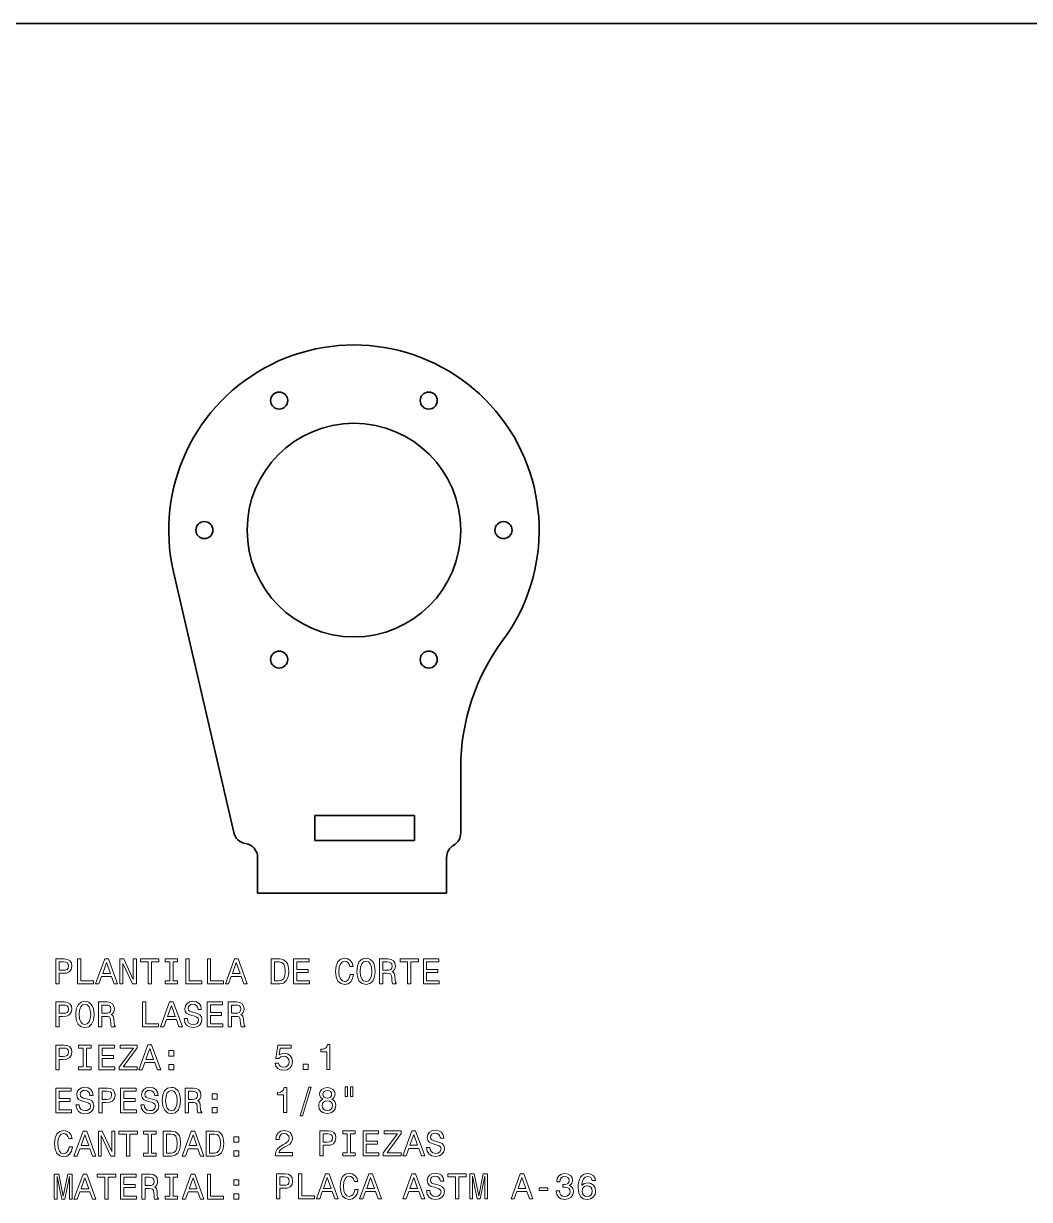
# Model space of a CAD drawing. Extents: x 15 to 1174, y 15 to 826.
# Drawn here: x 453.2 to 594.5, y 660.7 to 825.8 of the extents above; entities that cross this region are included whole.
import ezdxf

# ---------------------------------------------------------------- set-up
doc = ezdxf.new("R2010")
doc.units = 0

msp = doc.modelspace()

# ---------------------------------------------------------------- linework, layer by layer
at = {"color": 7, "lineweight": 35}
for p, q in [((1173.969971, 825.840027), (15, 825.840027)), ((474.306152, 748.845215), (482.766693, 712.198608)), ((514.639771, 721.362305), (514.639771, 712.158081)), ((494.139771, 714.593994), (494.139771, 711.093994)), ((494.139771, 714.593994), (508.139771, 714.593994)), ((508.139771, 711.093994), (508.139771, 714.593994)), ((508.139771, 711.093994), (494.139771, 711.093994)), ((486.114075, 703.69397), (486.114075, 708.69397)), ((512.639771, 703.69397), (512.639771, 708.69397)), ((486.114075, 703.69397), (512.639771, 703.69397))]:
    msp.add_line(p, q, dxfattribs=at)
at = {"color": 7, "lineweight": 13}
for points in [[(457.763641, 690.967346), (458.227631, 690.967346), (458.227631, 692.445007), (458.742035, 692.445007), (459.261475, 692.470215), (459.675018, 692.646729), (459.942322, 692.989685), (460.033081, 693.458679), (459.962494, 693.892395), (459.760773, 694.210144), (459.427917, 694.401794), (458.97403, 694.467346), (457.763641, 694.467346)], [(458.847931, 694.038696), (459.150543, 694.008423), (459.372437, 693.912598), (459.503571, 693.736084), (459.54895, 693.458679), (459.498505, 693.166199), (459.362335, 692.989685), (459.130371, 692.898926), (458.812622, 692.873657), (458.227631, 692.873657), (458.227631, 694.038696)], [(460.840027, 690.967346), (463.089294, 690.967346), (463.089294, 691.390991), (461.303986, 691.390991), (461.303986, 694.467346), (460.840027, 694.467346)], [(463.366669, 690.967346), (463.830658, 690.967346), (464.198792, 691.996155), (465.595764, 691.996155), (465.963928, 690.967346), (466.437988, 690.967346), (465.157013, 694.472412), (464.642609, 694.472412)], [(464.360199, 692.424866), (464.899811, 693.968079), (465.439423, 692.424866)], [(466.78598, 690.967346), (467.204559, 690.967346), (467.204559, 693.836914), (468.546051, 690.967346), (469.085693, 690.967346), (469.085693, 694.467346), (468.662048, 694.467346), (468.662048, 691.597778), (467.335693, 694.467346), (466.78598, 694.467346)], [(470.739868, 690.967346), (471.203857, 690.967346), (471.203857, 694.043701), (472.262939, 694.043701), (472.262939, 694.467346), (469.675751, 694.467346), (469.675751, 694.043701), (470.739868, 694.043701)], [(473.775879, 691.390991), (473.130371, 691.390991), (473.130371, 690.967346), (474.885406, 690.967346), (474.885406, 691.390991), (474.239868, 691.390991), (474.239868, 694.043701), (474.885406, 694.043701), (474.885406, 694.467346), (473.130371, 694.467346), (473.130371, 694.043701), (473.775879, 694.043701)], [(476.020142, 690.967346), (478.269409, 690.967346), (478.269409, 691.390991), (476.4841, 691.390991), (476.4841, 694.467346), (476.020142, 694.467346)], [(479.056152, 690.967346), (481.30542, 690.967346), (481.30542, 691.390991), (479.520142, 691.390991), (479.520142, 694.467346), (479.056152, 694.467346)], [(481.582825, 690.967346), (482.046783, 690.967346), (482.414948, 691.996155), (483.81192, 691.996155), (484.180084, 690.967346), (484.654144, 690.967346), (483.373169, 694.472412), (482.858734, 694.472412)], [(482.576324, 692.424866), (483.115936, 693.968079), (483.655579, 692.424866)], [(489.182953, 694.467346), (488.017975, 694.467346), (488.017975, 690.967346), (489.182953, 690.967346), (489.732666, 691.078308), (490.141174, 691.416199), (490.393311, 691.965881), (490.4841, 692.717346), (490.403412, 693.483887), (490.302551, 693.786499), (490.161346, 694.028564), (489.752838, 694.356384), (489.485535, 694.437073)], [(489.147644, 694.048767), (489.530945, 693.973083), (489.793182, 693.74115), (489.949524, 693.327576), (489.999939, 692.717346), (489.944489, 692.127258), (489.788147, 691.713745), (489.520844, 691.466614), (489.147644, 691.385925), (488.487, 691.385925), (488.487, 694.048767)], [(491.164948, 690.967346), (493.383972, 690.967346), (493.383972, 691.390991), (491.628906, 691.390991), (491.628906, 692.576111), (493.192322, 692.576111), (493.192322, 692.994751), (491.628906, 692.994751), (491.628906, 694.043701), (493.343628, 694.043701), (493.343628, 694.467346), (491.164948, 694.467346)], [(499.113068, 692.268494), (499.012207, 691.844849), (498.845764, 691.542297), (498.61377, 691.355652), (498.341461, 691.295166), (498.013641, 691.385925), (497.756439, 691.658264), (497.584961, 692.102051), (497.52948, 692.717346), (497.584961, 693.327576), (497.751404, 693.776428), (498.008606, 694.048767), (498.341461, 694.144592), (498.583527, 694.094177), (498.790283, 693.952942), (498.951691, 693.726013), (499.062622, 693.41333), (499.541748, 693.41333), (499.390442, 693.892395), (499.128204, 694.255554), (498.770142, 694.482483), (498.341461, 694.563171), (497.806885, 694.437073), (497.398376, 694.084045), (497.136108, 693.504089), (497.045349, 692.717346), (497.136108, 691.930603), (497.398376, 691.350647), (497.806885, 690.992554), (498.341461, 690.871521), (498.810486, 690.967346), (499.188721, 691.234619), (499.455994, 691.673401), (499.597229, 692.268494)], [(500.03598, 692.717346), (500.12674, 691.930603), (500.389008, 691.350647), (500.797485, 690.992554), (501.332092, 690.871521), (501.861633, 690.992554), (502.275177, 691.350647), (502.532379, 691.930603), (502.628204, 692.717346), (502.532379, 693.499023), (502.421417, 693.816772), (502.275177, 694.079041), (501.861633, 694.437073), (501.609467, 694.527893), (501.332092, 694.563171), (500.79245, 694.437073), (500.383972, 694.084045), (500.12674, 693.504089)], [(500.520111, 692.717346), (500.575592, 693.327576), (500.742035, 693.776428), (500.999237, 694.048767), (501.332092, 694.144592), (501.659882, 694.048767), (501.917114, 693.771362), (502.083527, 693.32251), (502.144043, 692.717346), (502.083527, 692.107117), (501.917114, 691.658264), (501.659882, 691.385925), (501.332092, 691.295166), (500.999237, 691.385925), (500.742035, 691.658264), (500.575592, 692.102051)], [(503.243469, 690.967346), (503.712494, 690.967346), (503.712494, 692.445007), (504.191589, 692.445007), (504.544617, 692.429871), (504.76651, 692.359253), (504.887573, 692.192871), (504.937988, 691.895325), (504.963196, 691.441406), (504.993469, 691.14386), (505.053986, 690.967346), (505.583527, 690.967346), (505.583527, 691.063171), (505.467529, 691.204407), (505.427185, 691.466614), (505.391876, 692.031494), (505.306152, 692.450073), (505.190155, 692.581177), (505.008606, 692.677002), (505.210327, 692.803101), (505.351532, 692.979614), (505.442322, 693.201477), (505.472565, 693.468811), (505.401978, 693.892395), (505.200226, 694.210144), (504.867371, 694.401794), (504.413483, 694.467346), (503.243469, 694.467346)], [(504.282379, 694.038696), (504.589996, 694.008423), (504.806854, 693.912598), (504.943024, 693.736084), (504.988434, 693.458679), (504.937988, 693.166199), (504.801819, 692.989685), (504.569824, 692.898926), (504.252106, 692.873657), (503.712494, 692.873657), (503.712494, 694.038696)], [(507.17215, 690.967346), (507.636108, 690.967346), (507.636108, 694.043701), (508.69519, 694.043701), (508.69519, 694.467346), (506.108032, 694.467346), (506.108032, 694.043701), (507.17215, 694.043701)], [(509.381073, 690.967346), (511.600098, 690.967346), (511.600098, 691.390991), (509.845032, 691.390991), (509.845032, 692.576111), (511.408447, 692.576111), (511.408447, 692.994751), (509.845032, 692.994751), (509.845032, 694.043701), (511.559753, 694.043701), (511.559753, 694.467346), (509.381073, 694.467346)], [(457.763641, 684.920532), (458.227631, 684.920532), (458.227631, 686.398193), (458.742035, 686.398193), (459.261475, 686.423401), (459.675018, 686.599915), (459.942322, 686.942871), (460.033081, 687.411865), (459.962494, 687.845581), (459.760773, 688.16333), (459.427917, 688.35498), (458.97403, 688.420532), (457.763641, 688.420532)], [(458.847931, 687.991882), (459.150543, 687.961609), (459.372437, 687.865784), (459.503571, 687.68927), (459.54895, 687.411865), (459.498505, 687.119385), (459.362335, 686.942871), (459.130371, 686.852112), (458.812622, 686.826843), (458.227631, 686.826843), (458.227631, 687.991882)], [(460.567688, 686.670532), (460.658447, 685.883789), (460.920715, 685.303833), (461.329193, 684.94574), (461.8638, 684.824707), (462.393341, 684.94574), (462.806885, 685.303833), (463.064087, 685.883789), (463.159912, 686.670532), (463.064087, 687.452209), (462.953125, 687.769958), (462.806885, 688.032227), (462.393341, 688.390259), (462.141174, 688.481079), (461.8638, 688.516357), (461.324158, 688.390259), (460.915649, 688.037231), (460.658447, 687.457275)], [(461.051819, 686.670532), (461.1073, 687.280762), (461.273743, 687.729614), (461.530945, 688.001953), (461.8638, 688.097778), (462.191589, 688.001953), (462.448792, 687.724548), (462.615234, 687.275696), (462.675751, 686.670532), (462.615234, 686.060303), (462.448792, 685.61145), (462.191589, 685.339111), (461.8638, 685.248352), (461.530945, 685.339111), (461.273743, 685.61145), (461.1073, 686.055237)], [(463.775177, 684.920532), (464.244202, 684.920532), (464.244202, 686.398193), (464.723297, 686.398193), (465.076324, 686.383057), (465.298218, 686.312439), (465.41925, 686.146057), (465.469696, 685.848511), (465.494904, 685.394592), (465.525177, 685.097046), (465.585693, 684.920532), (466.115234, 684.920532), (466.115234, 685.016357), (465.999237, 685.157593), (465.958893, 685.4198), (465.923584, 685.98468), (465.83786, 686.403259), (465.721863, 686.534363), (465.540314, 686.630188), (465.742035, 686.756287), (465.88324, 686.9328), (465.97403, 687.154663), (466.004272, 687.421997), (465.933685, 687.845581), (465.731934, 688.16333), (465.399078, 688.35498), (464.94519, 688.420532), (463.775177, 688.420532)], [(464.814087, 687.991882), (465.121704, 687.961609), (465.338562, 687.865784), (465.474731, 687.68927), (465.520142, 687.411865), (465.469696, 687.119385), (465.333527, 686.942871), (465.101532, 686.852112), (464.783813, 686.826843), (464.244202, 686.826843), (464.244202, 687.991882)], [(469.94809, 684.920532), (472.197357, 684.920532), (472.197357, 685.344177), (470.412048, 685.344177), (470.412048, 688.420532), (469.94809, 688.420532)], [(472.474731, 684.920532), (472.938721, 684.920532), (473.306885, 685.949341), (474.703857, 685.949341), (475.071991, 684.920532), (475.546051, 684.920532), (474.265076, 688.425598), (473.750671, 688.425598)], [(473.468262, 686.378052), (474.007874, 687.921265), (474.547516, 686.378052)], [(476.24707, 686.075439), (475.788147, 686.075439), (475.889008, 685.540833), (476.141174, 685.147461), (476.52948, 684.910461), (477.053986, 684.824707), (477.573456, 684.905396), (477.961761, 685.127319), (478.208893, 685.475281), (478.299683, 685.934204), (478.22403, 686.347778), (478.012207, 686.615051), (477.66925, 686.791565), (477.210327, 686.922668), (476.816956, 687.018494), (476.559753, 687.129456), (476.413513, 687.290833), (476.368103, 687.54303), (476.413513, 687.769958), (476.544617, 687.941406), (476.746338, 688.057434), (477.023743, 688.097778), (477.306152, 688.047363), (477.528046, 687.911194), (477.674316, 687.684204), (477.744904, 687.376587), (478.203857, 687.376587), (478.203857, 687.386658), (478.123169, 687.860718), (477.886108, 688.213745), (477.512939, 688.435669), (477.008606, 688.511292), (476.554718, 688.435669), (476.201691, 688.223877), (475.974731, 687.896057), (475.894043, 687.472412), (475.959595, 687.094177), (476.151245, 686.836975), (476.453857, 686.665466), (476.867401, 686.534363), (477.275879, 686.418396), (477.583527, 686.307434), (477.770142, 686.146057), (477.835693, 685.883789), (477.775177, 685.616516), (477.618835, 685.414795), (477.381805, 685.288696), (477.074158, 685.248352), (476.731232, 685.303833), (476.468964, 685.46521), (476.302551, 685.727478)], [(479.020844, 684.920532), (481.239868, 684.920532), (481.239868, 685.344177), (479.484833, 685.344177), (479.484833, 686.529297), (481.048218, 686.529297), (481.048218, 686.947937), (479.484833, 686.947937), (479.484833, 687.996887), (481.199524, 687.996887), (481.199524, 688.420532), (479.020844, 688.420532)], [(481.991302, 684.920532), (482.460327, 684.920532), (482.460327, 686.398193), (482.939453, 686.398193), (483.29245, 686.383057), (483.514374, 686.312439), (483.635406, 686.146057), (483.685822, 685.848511), (483.71106, 685.394592), (483.741302, 685.097046), (483.801819, 684.920532), (484.33136, 684.920532), (484.33136, 685.016357), (484.215363, 685.157593), (484.175018, 685.4198), (484.139709, 685.98468), (484.053986, 686.403259), (483.937988, 686.534363), (483.756439, 686.630188), (483.95816, 686.756287), (484.099365, 686.9328), (484.190155, 687.154663), (484.220428, 687.421997), (484.149811, 687.845581), (483.94809, 688.16333), (483.615234, 688.35498), (483.161346, 688.420532), (481.991302, 688.420532)], [(483.030212, 687.991882), (483.33786, 687.961609), (483.554718, 687.865784), (483.690887, 687.68927), (483.736267, 687.411865), (483.685822, 687.119385), (483.549683, 686.942871), (483.317688, 686.852112), (482.999969, 686.826843), (482.460327, 686.826843), (482.460327, 687.991882)], [(457.763641, 678.873657), (458.227631, 678.873657), (458.227631, 680.351318), (458.742035, 680.351318), (459.261475, 680.376526), (459.675018, 680.55304), (459.942322, 680.895996), (460.033081, 681.36499), (459.962494, 681.798706), (459.760773, 682.116455), (459.427917, 682.308105), (458.97403, 682.373657), (457.763641, 682.373657)], [(461.631805, 679.297302), (460.986267, 679.297302), (460.986267, 678.873657), (462.741302, 678.873657), (462.741302, 679.297302), (462.095764, 679.297302), (462.095764, 681.950012), (462.741302, 681.950012), (462.741302, 682.373657), (460.986267, 682.373657), (460.986267, 681.950012), (461.631805, 681.950012)], [(463.840729, 678.873657), (466.059753, 678.873657), (466.059753, 679.297302), (464.304718, 679.297302), (464.304718, 680.482422), (465.868103, 680.482422), (465.868103, 680.901062), (464.304718, 680.901062), (464.304718, 681.950012), (466.019409, 681.950012), (466.019409, 682.373657), (463.840729, 682.373657)], [(466.680084, 678.873657), (469.191589, 678.873657), (469.191589, 679.297302), (467.234833, 679.297302), (469.191589, 681.97522), (469.191589, 682.373657), (466.816223, 682.373657), (466.816223, 681.950012), (468.667114, 681.950012), (466.680084, 679.2771)], [(469.438721, 678.873657), (469.902679, 678.873657), (470.270844, 679.902466), (471.667816, 679.902466), (472.03598, 678.873657), (472.51004, 678.873657), (471.229065, 682.378723), (470.714661, 682.378723)], [(488.577057, 679.833374), (488.687988, 679.4198), (488.93512, 679.097046), (489.298218, 678.895325), (489.762207, 678.819641), (490.271576, 678.910461), (490.669983, 679.157593), (490.92215, 679.550964), (491.017975, 680.055237), (490.93222, 680.524292), (490.690155, 680.892456), (490.31192, 681.129456), (489.822723, 681.21521), (489.444489, 681.154663), (489.151978, 680.988281), (489.293182, 681.931335), (490.826324, 681.931335), (490.826324, 682.34491), (488.955292, 682.34491), (488.677917, 680.488953), (489.08136, 680.488953), (489.373871, 680.726013), (489.74707, 680.811768), (490.069855, 680.756287), (490.316956, 680.59491), (490.473297, 680.347778), (490.528778, 680.030029), (490.473297, 679.712341), (490.31192, 679.46521), (490.064789, 679.308838), (489.74707, 679.253357), (489.479797, 679.288696), (489.27301, 679.404663), (489.121704, 679.586243), (489.046051, 679.833374)], [(495.809021, 678.920532), (496.267975, 678.920532), (496.267975, 682.44574), (495.925018, 682.44574), (495.834259, 682.138123), (495.652679, 681.931335), (495.375305, 681.810303), (494.992035, 681.769958), (494.992035, 681.411865), (495.809021, 681.411865)], [(458.847931, 681.945007), (459.150543, 681.914734), (459.372437, 681.818909), (459.503571, 681.642395), (459.54895, 681.36499), (459.498505, 681.07251), (459.362335, 680.895996), (459.130371, 680.805237), (458.812622, 680.779968), (458.227631, 680.779968), (458.227631, 681.945007)], [(470.43222, 680.331177), (470.971863, 681.87439), (471.511475, 680.331177)], [(473.659912, 680.830444), (474.355865, 680.830444), (474.355865, 681.581848), (473.659912, 681.581848)], [(473.659912, 678.873657), (474.355865, 678.873657), (474.355865, 679.625122), (473.659912, 679.625122)], [(492.515808, 678.920532), (493.211761, 678.920532), (493.211761, 679.671997), (492.515808, 679.671997)], [(457.768677, 672.826843), (459.987701, 672.826843), (459.987701, 673.250488), (458.232666, 673.250488), (458.232666, 674.435608), (459.796051, 674.435608), (459.796051, 674.854248), (458.232666, 674.854248), (458.232666, 675.903198), (459.947357, 675.903198), (459.947357, 676.326843), (457.768677, 676.326843)], [(461.066956, 673.98175), (460.608032, 673.98175), (460.708893, 673.447144), (460.96106, 673.053772), (461.349365, 672.816772), (461.873871, 672.731018), (462.393341, 672.811707), (462.781647, 673.03363), (463.028778, 673.381592), (463.119537, 673.840515), (463.043915, 674.254089), (462.832092, 674.521362), (462.489136, 674.697876), (462.030212, 674.828979), (461.636841, 674.924805), (461.379639, 675.035767), (461.233398, 675.197144), (461.187988, 675.449341), (461.233398, 675.67627), (461.364502, 675.847717), (461.566223, 675.963745), (461.843628, 676.004089), (462.126038, 675.953674), (462.347931, 675.817505), (462.494202, 675.590515), (462.564789, 675.282898), (463.023743, 675.282898), (463.023743, 675.292969), (462.943054, 675.767029), (462.705994, 676.120056), (462.332794, 676.34198), (461.828491, 676.417603), (461.374603, 676.34198), (461.021576, 676.130127), (460.794617, 675.802368), (460.713928, 675.378723), (460.77948, 675.000488), (460.97113, 674.743286), (461.273743, 674.571777), (461.687286, 674.440674), (462.095764, 674.324707), (462.403412, 674.213745), (462.590027, 674.052368), (462.655579, 673.7901), (462.595062, 673.522827), (462.438721, 673.321106), (462.201691, 673.195007), (461.894043, 673.154663), (461.551117, 673.210144), (461.288849, 673.371521), (461.122437, 673.633789)], [(463.835693, 672.826843), (464.299683, 672.826843), (464.299683, 674.304504), (464.814087, 674.304504), (465.333527, 674.329712), (465.74707, 674.506226), (466.014374, 674.849182), (466.105133, 675.318176), (466.034546, 675.751892), (465.832794, 676.069641), (465.499969, 676.261292), (465.046051, 676.326843), (463.835693, 676.326843)], [(464.919983, 675.898193), (465.222565, 675.86792), (465.444489, 675.772095), (465.575592, 675.595581), (465.621002, 675.318176), (465.570557, 675.025696), (465.434387, 674.849182), (465.202393, 674.758423), (464.884674, 674.733154), (464.299683, 674.733154), (464.299683, 675.898193)], [(466.87677, 672.826843), (469.095764, 672.826843), (469.095764, 673.250488), (467.340729, 673.250488), (467.340729, 674.435608), (468.904144, 674.435608), (468.904144, 674.854248), (467.340729, 674.854248), (467.340729, 675.903198), (469.05542, 675.903198), (469.05542, 676.326843), (466.87677, 676.326843)], [(470.175018, 673.98175), (469.716095, 673.98175), (469.816956, 673.447144), (470.069122, 673.053772), (470.457458, 672.816772), (470.981934, 672.731018), (471.501404, 672.811707), (471.889709, 673.03363), (472.136841, 673.381592), (472.227631, 673.840515), (472.151978, 674.254089), (471.940155, 674.521362), (471.597229, 674.697876), (471.138275, 674.828979), (470.744904, 674.924805), (470.487701, 675.035767), (470.341461, 675.197144), (470.296051, 675.449341), (470.341461, 675.67627), (470.472565, 675.847717), (470.674316, 675.963745), (470.951691, 676.004089), (471.2341, 675.953674), (471.455994, 675.817505), (471.602264, 675.590515), (471.672852, 675.282898), (472.131805, 675.282898), (472.131805, 675.292969), (472.051117, 675.767029), (471.814087, 676.120056), (471.440887, 676.34198), (470.936554, 676.417603), (470.482666, 676.34198), (470.129639, 676.130127), (469.902679, 675.802368), (469.821991, 675.378723), (469.887573, 675.000488), (470.079193, 674.743286), (470.381805, 674.571777), (470.795349, 674.440674), (471.203857, 674.324707), (471.511475, 674.213745), (471.69809, 674.052368), (471.763641, 673.7901), (471.703125, 673.522827), (471.546783, 673.321106), (471.309753, 673.195007), (471.002106, 673.154663), (470.65918, 673.210144), (470.396942, 673.371521), (470.230499, 673.633789)], [(472.711761, 674.576843), (472.802551, 673.7901), (473.064789, 673.210144), (473.473297, 672.852051), (474.007874, 672.731018), (474.537415, 672.852051), (474.950958, 673.210144), (475.20816, 673.7901), (475.303986, 674.576843), (475.20816, 675.358521), (475.097229, 675.67627), (474.950958, 675.938538), (474.537415, 676.29657), (474.285248, 676.38739), (474.007874, 676.422668), (473.468262, 676.29657), (473.059753, 675.943542), (472.802551, 675.363586)], [(473.195923, 674.576843), (473.251404, 675.187073), (473.417816, 675.635925), (473.675018, 675.908264), (474.007874, 676.004089), (474.335693, 675.908264), (474.592896, 675.630859), (474.759308, 675.182007), (474.819824, 674.576843), (474.759308, 673.966614), (474.592896, 673.517761), (474.335693, 673.245422), (474.007874, 673.154663), (473.675018, 673.245422), (473.417816, 673.517761), (473.251404, 673.961548)], [(475.91925, 672.826843), (476.388275, 672.826843), (476.388275, 674.304504), (476.867401, 674.304504), (477.220428, 674.289368), (477.442322, 674.21875), (477.563354, 674.052368), (477.6138, 673.754822), (477.639008, 673.300903), (477.66925, 673.003357), (477.729797, 672.826843), (478.259308, 672.826843), (478.259308, 672.922668), (478.143341, 673.063904), (478.102966, 673.326111), (478.067688, 673.890991), (477.981934, 674.30957), (477.865936, 674.440674), (477.684387, 674.536499), (477.886108, 674.662598), (478.027344, 674.839111), (478.118103, 675.060974), (478.148376, 675.328308), (478.077759, 675.751892), (477.876038, 676.069641), (477.543182, 676.261292), (477.089294, 676.326843), (475.91925, 676.326843)], [(476.95816, 675.898193), (477.265808, 675.86792), (477.482666, 675.772095), (477.618835, 675.595581), (477.664215, 675.318176), (477.6138, 675.025696), (477.477631, 674.849182), (477.245636, 674.758423), (476.927917, 674.733154), (476.388275, 674.733154), (476.388275, 675.898193)], [(479.731934, 674.78363), (480.427917, 674.78363), (480.427917, 675.535034), (479.731934, 675.535034)], [(489.737, 672.873657), (490.195923, 672.873657), (490.195923, 676.398865), (489.852966, 676.398865), (489.762207, 676.091248), (489.580658, 675.88446), (489.303284, 675.763428), (488.919983, 675.723083), (488.919983, 675.36499), (489.737, 675.36499)], [(492.077057, 672.404663), (492.425018, 672.404663), (493.645477, 676.469482), (493.29245, 676.469482)], [(495.274445, 674.759827), (495.017242, 674.618591), (494.840729, 674.421936), (494.729797, 674.174805), (494.694489, 673.877258), (494.775177, 673.428406), (495.007172, 673.080444), (495.385406, 672.858521), (495.899811, 672.772766), (496.40918, 672.858521), (496.787415, 673.080444), (497.019409, 673.428406), (497.105133, 673.877258), (497.064789, 674.174805), (496.958893, 674.421936), (496.777344, 674.618591), (496.525177, 674.759827), (496.726898, 674.880859), (496.868103, 675.047302), (496.953857, 675.249023), (496.9841, 675.496155), (496.903412, 675.854187), (496.691589, 676.141663), (496.348663, 676.328247), (495.899811, 676.398865), (495.445923, 676.328247), (495.102966, 676.141663), (494.886108, 675.854187), (494.810486, 675.496155), (494.835693, 675.249023), (494.921417, 675.047302)], [(495.289581, 675.455811), (495.329926, 675.677673), (495.450958, 675.849182), (495.642609, 675.955078), (495.899811, 675.995422), (496.151978, 675.955078), (496.343628, 675.849182), (496.464661, 675.677673), (496.51004, 675.455811), (496.464661, 675.228821), (496.343628, 675.052307), (496.151978, 674.93634), (495.899811, 674.901062), (495.642609, 674.941406), (495.450958, 675.052307), (495.329926, 675.228821)], [(498.401245, 676.499756), (498.401245, 675.127991), (498.744202, 675.127991), (498.744202, 676.499756)], [(499.132507, 676.499756), (499.132507, 675.127991), (499.470428, 675.127991), (499.470428, 676.499756)], [(495.178619, 673.887329), (495.22403, 674.154663), (495.37027, 674.356384), (495.597229, 674.487488), (495.899811, 674.532898), (496.197357, 674.487488), (496.424316, 674.356384), (496.570557, 674.154663), (496.621002, 673.887329), (496.570557, 673.599854), (496.424316, 673.382996), (496.197357, 673.241821), (495.899811, 673.196411), (495.597229, 673.241821), (495.37027, 673.382996), (495.22403, 673.599854)], [(479.731934, 672.826843), (480.427917, 672.826843), (480.427917, 673.578308), (479.731934, 673.578308)], [(459.644775, 668.081177), (459.543915, 667.657532), (459.377472, 667.35498), (459.145477, 667.168335), (458.873169, 667.107849), (458.545349, 667.198608), (458.288147, 667.470947), (458.116669, 667.914734), (458.061188, 668.530029), (458.116669, 669.140259), (458.283112, 669.589111), (458.540314, 669.86145), (458.873169, 669.957275), (459.115234, 669.90686), (459.321991, 669.765625), (459.483398, 669.538696), (459.59433, 669.226013), (460.073456, 669.226013), (459.92215, 669.705078), (459.659912, 670.068237), (459.301819, 670.295166), (458.873169, 670.375854), (458.338562, 670.249756), (457.930084, 669.896729), (457.667816, 669.316772), (457.577057, 668.530029), (457.667816, 667.743286), (457.930084, 667.16333), (458.338562, 666.805237), (458.873169, 666.684204), (459.342163, 666.780029), (459.720428, 667.047302), (459.987701, 667.486084), (460.128906, 668.081177)], [(460.330658, 666.780029), (460.794617, 666.780029), (461.162781, 667.808838), (462.559753, 667.808838), (462.927917, 666.780029), (463.401978, 666.780029), (462.121002, 670.285095), (461.606598, 670.285095)], [(461.324158, 668.237549), (461.8638, 669.780762), (462.403412, 668.237549)], [(463.749969, 666.780029), (464.168549, 666.780029), (464.168549, 669.649597), (465.51004, 666.780029), (466.049683, 666.780029), (466.049683, 670.280029), (465.626038, 670.280029), (465.626038, 667.410461), (464.299683, 670.280029), (463.749969, 670.280029)], [(467.703857, 666.780029), (468.167816, 666.780029), (468.167816, 669.856384), (469.226898, 669.856384), (469.226898, 670.280029), (466.639709, 670.280029), (466.639709, 669.856384), (467.703857, 669.856384)], [(470.739868, 667.203674), (470.09433, 667.203674), (470.09433, 666.780029), (471.849365, 666.780029), (471.849365, 667.203674), (471.203857, 667.203674), (471.203857, 669.856384), (471.849365, 669.856384), (471.849365, 670.280029), (470.09433, 670.280029), (470.09433, 669.856384), (470.739868, 669.856384)], [(474.002838, 670.280029), (472.83786, 670.280029), (472.83786, 666.780029), (474.002838, 666.780029), (474.552551, 666.890991), (474.96106, 667.228882), (475.213196, 667.778564), (475.303986, 668.530029), (475.223297, 669.29657), (475.122437, 669.599182), (474.981232, 669.841248), (474.572723, 670.169067), (474.30542, 670.249756)], [(473.967529, 669.86145), (474.35083, 669.785767), (474.613068, 669.553833), (474.769409, 669.140259), (474.819824, 668.530029), (474.764374, 667.939941), (474.608032, 667.526428), (474.340729, 667.279297), (473.967529, 667.198608), (473.306885, 667.198608), (473.306885, 669.86145)], [(475.510773, 666.780029), (475.974731, 666.780029), (476.342896, 667.808838), (477.739868, 667.808838), (478.108032, 666.780029), (478.582092, 666.780029), (477.301117, 670.285095), (476.786713, 670.285095)], [(476.504272, 668.237549), (477.043915, 669.780762), (477.583527, 668.237549)], [(480.07489, 670.280029), (478.909912, 670.280029), (478.909912, 666.780029), (480.07489, 666.780029), (480.624603, 666.890991), (481.033112, 667.228882), (481.285248, 667.778564), (481.376038, 668.530029), (481.295349, 669.29657), (481.194489, 669.599182), (481.053284, 669.841248), (480.644775, 670.169067), (480.377472, 670.249756)], [(480.039581, 669.86145), (480.422852, 669.785767), (480.68512, 669.553833), (480.841461, 669.140259), (480.891876, 668.530029), (480.836426, 667.939941), (480.680084, 667.526428), (480.412781, 667.279297), (480.039581, 667.198608), (479.378906, 667.198608), (479.378906, 669.86145)], [(482.767975, 668.736816), (483.463928, 668.736816), (483.463928, 669.48822), (482.767975, 669.48822)], [(488.597229, 666.826843), (491.002838, 666.826843), (491.002838, 667.260559), (489.101532, 667.260559), (489.207458, 667.49762), (489.389008, 667.694275), (489.948792, 668.052368), (490.246338, 668.203674), (490.579193, 668.420532), (490.816223, 668.672668), (490.952393, 668.970215), (491.002838, 669.308105), (490.917114, 669.73175), (490.680084, 670.064575), (490.316956, 670.276428), (489.847931, 670.352051), (489.3638, 670.266296), (488.995636, 670.029297), (488.758606, 669.651062), (488.677917, 669.151794), (488.677917, 669.081177), (489.136841, 669.081177), (489.136841, 669.121521), (489.18222, 669.464478), (489.31839, 669.716614), (489.535248, 669.877991), (489.822723, 669.933472), (490.115234, 669.883057), (490.332092, 669.756958), (490.473297, 669.560303), (490.523743, 669.313171), (490.488434, 669.081177), (490.392609, 668.88446), (490.231232, 668.713013), (490.009308, 668.561707), (489.711761, 668.40033), (489.217529, 668.087646), (488.869537, 667.754822), (488.662781, 667.351318), (488.597229, 666.84198)], [(494.835693, 666.826843), (495.299683, 666.826843), (495.299683, 668.304504), (495.814087, 668.304504), (496.333527, 668.329712), (496.74707, 668.506226), (497.014374, 668.849182), (497.105133, 669.318176), (497.034546, 669.751892), (496.832794, 670.069641), (496.499969, 670.261292), (496.046051, 670.326843), (494.835693, 670.326843)], [(495.919983, 669.898193), (496.222565, 669.86792), (496.444489, 669.772095), (496.575592, 669.595581), (496.621002, 669.318176), (496.570557, 669.025696), (496.434387, 668.849182), (496.202393, 668.758423), (495.884674, 668.733154), (495.299683, 668.733154), (495.299683, 669.898193)], [(498.703857, 667.250488), (498.058319, 667.250488), (498.058319, 666.826843), (499.813354, 666.826843), (499.813354, 667.250488), (499.167816, 667.250488), (499.167816, 669.903198), (499.813354, 669.903198), (499.813354, 670.326843), (498.058319, 670.326843), (498.058319, 669.903198), (498.703857, 669.903198)], [(500.912781, 666.826843), (503.131805, 666.826843), (503.131805, 667.250488), (501.37677, 667.250488), (501.37677, 668.435608), (502.940155, 668.435608), (502.940155, 668.854248), (501.37677, 668.854248), (501.37677, 669.903198), (503.091461, 669.903198), (503.091461, 670.326843), (500.912781, 670.326843)], [(503.752106, 666.826843), (506.263641, 666.826843), (506.263641, 667.250488), (504.306885, 667.250488), (506.263641, 669.928406), (506.263641, 670.326843), (503.888275, 670.326843), (503.888275, 669.903198), (505.739136, 669.903198), (503.752106, 667.230286)], [(506.510773, 666.826843), (506.974731, 666.826843), (507.342896, 667.855652), (508.739868, 667.855652), (509.108032, 666.826843), (509.582092, 666.826843), (508.301117, 670.331909), (507.786713, 670.331909)], [(507.504272, 668.284363), (508.043915, 669.827576), (508.583527, 668.284363)], [(510.283112, 667.98175), (509.824158, 667.98175), (509.925018, 667.447144), (510.177185, 667.053772), (510.565521, 666.816772), (511.090027, 666.731018), (511.609467, 666.811707), (511.997803, 667.03363), (512.244934, 667.381592), (512.335693, 667.840515), (512.260071, 668.254089), (512.048218, 668.521362), (511.705292, 668.697876), (511.246368, 668.828979), (510.852997, 668.924805), (510.595764, 669.035767), (510.449524, 669.197144), (510.404144, 669.449341), (510.449524, 669.67627), (510.580658, 669.847717), (510.782379, 669.963745), (511.059753, 670.004089), (511.342163, 669.953674), (511.564087, 669.817505), (511.710327, 669.590515), (511.780945, 669.282898), (512.239868, 669.282898), (512.239868, 669.292969), (512.15918, 669.767029), (511.92215, 670.120056), (511.54895, 670.34198), (511.044617, 670.417603), (510.590729, 670.34198), (510.237701, 670.130127), (510.010773, 669.802368), (509.930084, 669.378723), (509.995636, 669.000488), (510.187286, 668.743286), (510.489868, 668.571777), (510.903412, 668.440674), (511.31192, 668.324707), (511.619568, 668.213745), (511.806152, 668.052368), (511.871704, 667.7901), (511.811188, 667.522827), (511.654846, 667.321106), (511.417816, 667.195007), (511.110199, 667.154663), (510.767242, 667.210144), (510.505005, 667.371521), (510.338562, 667.633789)], [(482.767975, 666.780029), (483.463928, 666.780029), (483.463928, 667.531494), (482.767975, 667.531494)], [(457.566956, 660.733215), (457.955292, 660.733215), (457.955292, 663.910461), (458.610901, 660.733215), (459.044617, 660.733215), (459.69519, 663.910461), (459.69519, 660.733215), (460.088562, 660.733215), (460.088562, 664.233215), (459.473297, 664.233215), (458.827759, 661.14679), (458.187286, 664.233215), (457.566956, 664.233215)], [(460.330658, 660.733215), (460.794617, 660.733215), (461.162781, 661.762024), (462.559753, 661.762024), (462.927917, 660.733215), (463.401978, 660.733215), (462.121002, 664.238281), (461.606598, 664.238281)], [(464.667816, 660.733215), (465.131805, 660.733215), (465.131805, 663.80957), (466.190887, 663.80957), (466.190887, 664.233215), (463.603699, 664.233215), (463.603699, 663.80957), (464.667816, 663.80957)], [(466.87677, 660.733215), (469.095764, 660.733215), (469.095764, 661.15686), (467.340729, 661.15686), (467.340729, 662.34198), (468.904144, 662.34198), (468.904144, 662.76062), (467.340729, 662.76062), (467.340729, 663.80957), (469.05542, 663.80957), (469.05542, 664.233215), (466.87677, 664.233215)], [(469.847229, 660.733215), (470.316223, 660.733215), (470.316223, 662.210876), (470.795349, 662.210876), (471.148376, 662.19574), (471.37027, 662.125122), (471.491302, 661.95874), (471.541748, 661.661194), (471.566956, 661.207275), (471.597229, 660.909729), (471.657745, 660.733215), (472.187286, 660.733215), (472.187286, 660.829041), (472.071289, 660.970276), (472.030945, 661.232483), (471.995636, 661.797363), (471.909912, 662.215942), (471.793915, 662.347046), (471.612335, 662.442871), (471.814087, 662.56897), (471.955292, 662.745483), (472.046051, 662.967346), (472.076324, 663.23468), (472.005707, 663.658264), (471.803986, 663.976013), (471.47113, 664.167664), (471.017242, 664.233215), (469.847229, 664.233215)], [(473.775879, 661.15686), (473.130371, 661.15686), (473.130371, 660.733215), (474.885406, 660.733215), (474.885406, 661.15686), (474.239868, 661.15686), (474.239868, 663.80957), (474.885406, 663.80957), (474.885406, 664.233215), (473.130371, 664.233215), (473.130371, 663.80957), (473.775879, 663.80957)], [(475.510773, 660.733215), (475.974731, 660.733215), (476.342896, 661.762024), (477.739868, 661.762024), (478.108032, 660.733215), (478.582092, 660.733215), (477.301117, 664.238281), (476.786713, 664.238281)], [(479.056152, 660.733215), (481.30542, 660.733215), (481.30542, 661.15686), (479.520142, 661.15686), (479.520142, 664.233215), (479.056152, 664.233215)], [(488.763641, 660.780029), (489.227631, 660.780029), (489.227631, 662.25769), (489.742035, 662.25769), (490.261475, 662.282898), (490.675018, 662.459412), (490.942322, 662.802368), (491.033081, 663.271362), (490.962494, 663.705078), (490.760773, 664.022827), (490.427917, 664.214478), (489.97403, 664.280029), (488.763641, 664.280029)], [(491.840027, 660.780029), (494.089294, 660.780029), (494.089294, 661.203674), (492.303986, 661.203674), (492.303986, 664.280029), (491.840027, 664.280029)], [(494.366669, 660.780029), (494.830658, 660.780029), (495.198792, 661.808838), (496.595764, 661.808838), (496.963928, 660.780029), (497.437988, 660.780029), (496.157013, 664.285095), (495.642609, 664.285095)], [(499.752838, 662.081177), (499.651978, 661.657532), (499.485535, 661.35498), (499.253571, 661.168335), (498.981232, 661.107849), (498.653412, 661.198608), (498.39621, 661.470947), (498.224731, 661.914734), (498.16925, 662.530029), (498.224731, 663.140259), (498.391174, 663.589111), (498.648376, 663.86145), (498.981232, 663.957275), (499.223297, 663.90686), (499.430084, 663.765625), (499.591461, 663.538696), (499.702393, 663.226013), (500.181519, 663.226013), (500.030212, 663.705078), (499.767975, 664.068237), (499.409912, 664.295166), (498.981232, 664.375854), (498.446655, 664.249756), (498.038147, 663.896729), (497.775879, 663.316772), (497.68512, 662.530029), (497.775879, 661.743286), (498.038147, 661.16333), (498.446655, 660.805237), (498.981232, 660.684204), (499.450256, 660.780029), (499.828491, 661.047302), (500.095764, 661.486084), (500.237, 662.081177)], [(500.438721, 660.780029), (500.902679, 660.780029), (501.270844, 661.808838), (502.667816, 661.808838), (503.03598, 660.780029), (503.51004, 660.780029), (502.229065, 664.285095), (501.714661, 664.285095)], [(506.510773, 660.780029), (506.974731, 660.780029), (507.342896, 661.808838), (508.739868, 661.808838), (509.108032, 660.780029), (509.582092, 660.780029), (508.301117, 664.285095), (507.786713, 664.285095)], [(510.283112, 661.934937), (509.824158, 661.934937), (509.925018, 661.40033), (510.177185, 661.006958), (510.565521, 660.769958), (511.090027, 660.684204), (511.609467, 660.764893), (511.997803, 660.986816), (512.244934, 661.334778), (512.335693, 661.793701), (512.260071, 662.207275), (512.048218, 662.474548), (511.705292, 662.651062), (511.246368, 662.782166), (510.852997, 662.877991), (510.595764, 662.988953), (510.449524, 663.15033), (510.404144, 663.402527), (510.449524, 663.629456), (510.580658, 663.800903), (510.782379, 663.916931), (511.059753, 663.957275), (511.342163, 663.90686), (511.564087, 663.770691), (511.710327, 663.543701), (511.780945, 663.236084), (512.239868, 663.236084), (512.239868, 663.246155), (512.15918, 663.720215), (511.92215, 664.073242), (511.54895, 664.295166), (511.044617, 664.370789), (510.590729, 664.295166), (510.237701, 664.083374), (510.010773, 663.755554), (509.930084, 663.331909), (509.995636, 662.953674), (510.187286, 662.696472), (510.489868, 662.524963), (510.903412, 662.39386), (511.31192, 662.277893), (511.619568, 662.166931), (511.806152, 662.005554), (511.871704, 661.743286), (511.811188, 661.476013), (511.654846, 661.274292), (511.417816, 661.148193), (511.110199, 661.107849), (510.767242, 661.16333), (510.505005, 661.324707), (510.338562, 661.586975)], [(513.883972, 660.780029), (514.347961, 660.780029), (514.347961, 663.856384), (515.407043, 663.856384), (515.407043, 664.280029), (512.819824, 664.280029), (512.819824, 663.856384), (513.883972, 663.856384)], [(515.891174, 660.780029), (516.27948, 660.780029), (516.27948, 663.957275), (516.93512, 660.780029), (517.368835, 660.780029), (518.019409, 663.957275), (518.019409, 660.780029), (518.412781, 660.780029), (518.412781, 664.280029), (517.797485, 664.280029), (517.151978, 661.193604), (516.511475, 664.280029), (515.891174, 664.280029)], [(521.690857, 660.780029), (522.154846, 660.780029), (522.52301, 661.808838), (523.919983, 661.808838), (524.288147, 660.780029), (524.762207, 660.780029), (523.481201, 664.285095), (522.966797, 664.285095)], [(528.025146, 661.879456), (528.025146, 661.844177), (528.105835, 661.359985), (528.342896, 660.996887), (528.716064, 660.764893), (529.210327, 660.679138), (529.734802, 660.764893), (530.128174, 660.986816), (530.380371, 661.339844), (530.47113, 661.793701), (530.430786, 662.091248), (530.319824, 662.333313), (530.138306, 662.519958), (529.896179, 662.656128), (530.223999, 662.928467), (530.340027, 663.362183), (530.264343, 663.755554), (530.047485, 664.053101), (529.694458, 664.239685), (529.210327, 664.305237), (528.756409, 664.224548), (528.408447, 664.002625), (528.181519, 663.649597), (528.105835, 663.180603), (528.105835, 663.145325), (528.554688, 663.145325), (528.595032, 663.468079), (528.726196, 663.700073), (528.937988, 663.841248), (529.235535, 663.891724), (529.497803, 663.851379), (529.689453, 663.745422), (529.80542, 663.573975), (529.85083, 663.34198), (529.80542, 663.094849), (529.684387, 662.928467), (529.472595, 662.827576), (529.18512, 662.797302), (528.988403, 662.802368), (528.988403, 662.403931), (529.235535, 662.414062), (529.553284, 662.368652), (529.790283, 662.24762), (529.931519, 662.050903), (529.981934, 661.793701), (529.926453, 661.501221), (529.780212, 661.284363), (529.548218, 661.148193), (529.240601, 661.102783), (528.922852, 661.153198), (528.690857, 661.304504), (528.544617, 661.54657), (528.489136, 661.879456)], [(533.54248, 663.336975), (533.446655, 663.745422), (533.224731, 664.048035), (532.881775, 664.239685), (532.437988, 664.305237), (532.140442, 664.269958), (531.88324, 664.174133), (531.656311, 664.017761), (531.464661, 663.795898), (531.313354, 663.518494), (531.202393, 663.180603), (531.131775, 662.782166), (531.111633, 662.333313), (531.192322, 661.617188), (531.439453, 661.097778), (531.83783, 660.785095), (532.382507, 660.679138), (532.871704, 660.769958), (533.244934, 661.006958), (533.487, 661.380188), (533.572693, 661.854248), (533.487, 662.333313), (533.255005, 662.701477), (532.896912, 662.933472), (532.453125, 663.01416), (531.973999, 662.91333), (531.615967, 662.625854), (531.691589, 663.180603), (531.852966, 663.579041), (532.100098, 663.81604), (532.443054, 663.896729), (532.69519, 663.856384), (532.886841, 663.750488), (533.012939, 663.573975), (533.078491, 663.336975)], [(461.324158, 662.190735), (461.8638, 663.733948), (462.403412, 662.190735)], [(470.886108, 663.804565), (471.193756, 663.774292), (471.410614, 663.678467), (471.546783, 663.501953), (471.592163, 663.224548), (471.541748, 662.932068), (471.405579, 662.755554), (471.173584, 662.664795), (470.855865, 662.639526), (470.316223, 662.639526), (470.316223, 663.804565)], [(476.504272, 662.190735), (477.043915, 663.733948), (477.583527, 662.190735)], [(482.767975, 662.690002), (483.463928, 662.690002), (483.463928, 663.441406), (482.767975, 663.441406)], [(489.847931, 663.851379), (490.150543, 663.821106), (490.372437, 663.725281), (490.503571, 663.548767), (490.54895, 663.271362), (490.498505, 662.978882), (490.362335, 662.802368), (490.130371, 662.711609), (489.812622, 662.68634), (489.227631, 662.68634), (489.227631, 663.851379)], [(495.360199, 662.237549), (495.899811, 663.780762), (496.439423, 662.237549)], [(501.43222, 662.237549), (501.971863, 663.780762), (502.511475, 662.237549)], [(507.504272, 662.237549), (508.043915, 663.780762), (508.583527, 662.237549)], [(522.684387, 662.237549), (523.223999, 663.780762), (523.763672, 662.237549)], [(525.64978, 661.934937), (526.870239, 661.934937), (526.870239, 662.333313), (525.64978, 662.333313)], [(533.083496, 661.849182), (533.028076, 661.531494), (532.886841, 661.289368), (532.659912, 661.127991), (532.377441, 661.077576), (532.079895, 661.127991), (531.852966, 661.284363), (531.706726, 661.526428), (531.661316, 661.844177), (531.711792, 662.15686), (531.852966, 662.39386), (532.084961, 662.545166), (532.397644, 662.600647), (532.669983, 662.545166), (532.886841, 662.398926), (533.028076, 662.161865)], [(482.767975, 660.733215), (483.463928, 660.733215), (483.463928, 661.48468), (482.767975, 661.48468)]]:
    msp.add_lwpolyline(points, close=True, dxfattribs=at)
at = {"color": 7, "lineweight": 35}
for centre, radius in [((489.139771, 772.880493), 1.2), ((510.139771, 772.880493), 1.2), ((499.639771, 754.69397), 15), ((478.639771, 754.69397), 1.2), ((520.639771, 754.69397), 1.2), ((489.139771, 736.507446), 1.2), ((510.139771, 736.507446), 1.2)]:
    msp.add_circle(centre, radius, dxfattribs=at)
for centre, radius, start, end in [((499.639771, 754.69397), 26, 323.472514, 193.000003), ((544.639771, 721.362305), 30, 143.472508, 180.000005), ((484.715424, 712.648499), 2, 193.000003, 261.353251), ((512.639771, 712.158081), 2, 299.999998, 360), ((484.114075, 708.69397), 2, 0, 81.353256), ((514.639771, 708.69397), 2, 120.000003, 180.000005)]:
    msp.add_arc(centre, radius, start, end, dxfattribs=at)

doc.saveas('drawing.dxf')
